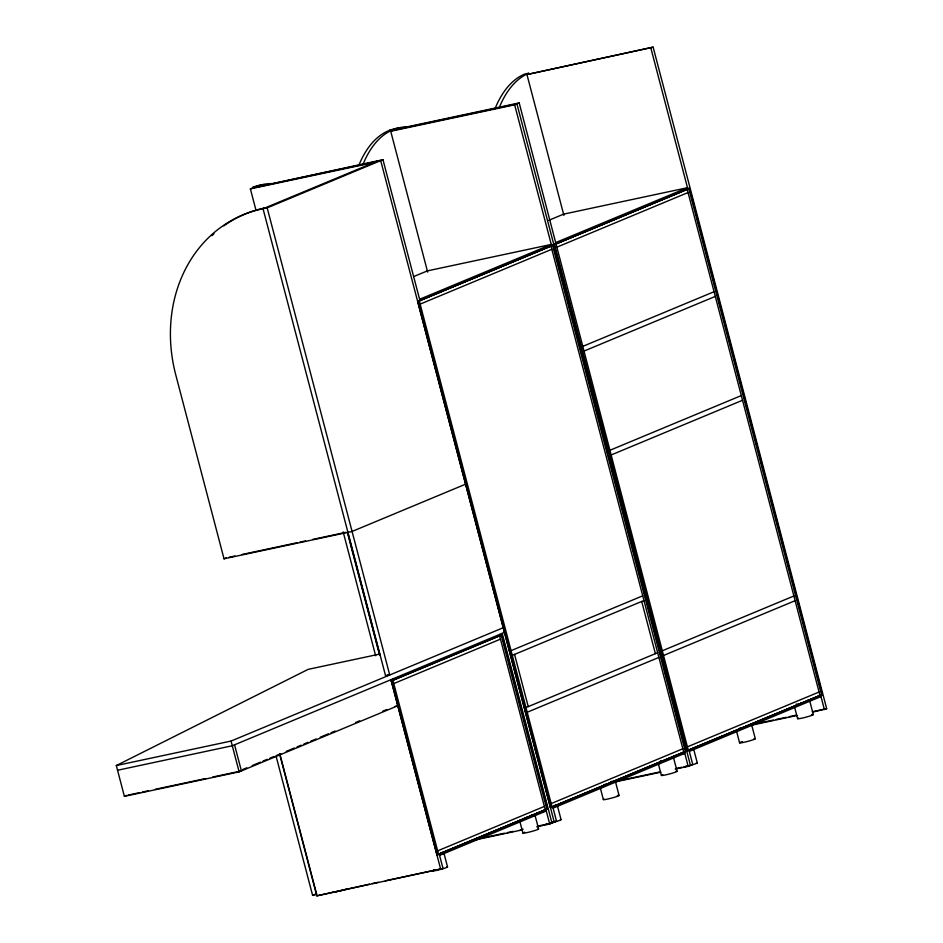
<?xml version="1.0" encoding="UTF-8"?>
<svg xmlns="http://www.w3.org/2000/svg" width="943" height="943" viewBox="0 0 943 943"><rect width="100%" height="100%" fill="white"/><g stroke="black" fill="none" stroke-linecap="round" stroke-linejoin="round"><path stroke-width="1.41" d="M395.046 706.366L397.805 705.777L239.133 771.857L124.393 796.352L116.319 765.551L308.184 669.353L379.899 654.041M255.966 210.171L250.378 188.883L252.653 187.94L380.701 160.605L554.248 822.131L549.922 823.05M256.779 187.056L382.964 159.662L419.941 300.569L419.246 300.723L552.068 806.972L552.751 806.831L556.511 821.188L549.71 824.017L536.732 826.787M427.674 272.114L390.732 131.277L395.27 129.38L519.192 102.928L688.284 750.251L688.968 750.109L692.74 764.455L688.19 766.353L675.223 769.111M563.902 215.381L526.948 74.544L653.134 47.15L826.681 708.676L812.89 712.083M465.594 484.183L352.069 531.463L224.021 558.798L175.752 374.819A144.798 124.995 67.4 0 1 261.906 209.004L265.325 207.814M376.563 161.489L263.05 208.757L385.593 675.872L389.73 674.988L267.175 207.873L382.964 159.662M390.732 131.277L514.642 104.826L519.192 102.928M526.948 74.544L653.134 47.15M413.777 276.535L427.356 270.889L551.278 244.437L419.6 299.273M548.637 220.379L563.572 214.155L687.494 187.704L555.816 242.54M551.113 807.514L686.068 751.312L553.258 245.05L552.563 245.204L417.608 301.406L418.291 301.253L551.113 807.514L550.417 807.656L685.95 751.182L553.223 245.239L552.527 245.392M687.329 750.781L822.284 694.59L689.474 188.329L688.791 188.482L553.824 244.673L554.519 244.532L687.329 750.781L686.645 750.934L822.178 694.461L689.439 188.517L688.755 188.659M551.148 807.326L550.453 807.467L417.725 301.524L553.258 245.05M687.364 750.593L686.681 750.746L553.942 244.803L689.474 188.329M553.223 245.239L417.725 301.524M689.439 188.517L553.942 244.803M420.142 304.118L551.82 249.282M556.358 247.384L688.036 192.549M582.373 346.553L714.051 291.717M583.611 351.244L715.289 296.408M224.021 558.798L226.296 557.843M609.626 450.412L741.304 395.577M610.852 455.104L742.53 400.268M385.593 675.872L388.292 674.74M116.319 765.551L231.059 741.057L503.244 627.72M504.47 632.411L232.284 745.76L117.545 770.254M501.228 635.075L391.239 680.87L391.934 680.728L437.599 854.782L436.904 854.936L547.459 808.858L501.912 634.922L501.228 635.075L546.893 809.129L547.577 808.988L501.876 635.11L501.193 635.264M437.623 854.594L436.939 854.747L391.357 680.999L501.912 634.922M393.773 683.581L500.474 639.142M124.393 796.352L126.668 795.397M511.059 650.658L642.737 595.823M512.285 655.361L643.963 600.526M242.716 769.523L246.795 767.826M252.229 765.563L260.398 762.168M263.109 761.036L267.187 759.327M269.91 758.196L273.989 756.498M276.712 755.367L280.79 753.669M286.236 751.406L294.393 747.999M297.116 746.868L301.194 745.17M303.917 744.039L307.996 742.341M310.707 741.21L316.153 738.947M320.231 737.249L328.388 733.843M331.111 732.711L335.189 731.014M355.594 722.515L359.672 720.817M382.787 711.187L386.878 709.49M525.982 707.556L657.66 652.721M662.198 650.823L793.876 595.988M527.208 712.248L658.886 657.412M663.436 655.526L795.114 600.691M275.993 755.826L312.593 895.32L315.28 894.2M279.67 754.27L316.813 895.85L369.515 884.145M437.658 850.857L544.359 806.418M551.172 803.589L682.85 748.754M687.388 746.856L819.066 692.021M436.939 854.747L547.459 808.858L437.599 854.782M550.453 807.467L685.95 751.182M686.681 750.746L822.284 694.59M439.579 855.407L546.28 810.968L543.404 811.581M553.093 808.139L684.771 753.304L680.445 754.223M689.309 751.406L820.988 696.571M316.813 895.85L442.998 868.456L439.238 854.099L438.542 854.252L392.877 680.186L393.573 680.044L393.231 678.736M392.995 130.323L516.917 103.871L690.465 765.398L684.701 766.635M250.378 188.883L374.3 162.432M261.906 209.004L267.175 207.873M229.173 557.23L234.937 556.005M242.139 554.46L296.892 542.779M299.78 542.166L305.544 540.928M312.746 539.396L345.892 532.323M391.357 680.999L392.052 680.846M128.095 795.09L139.576 792.65M142.44 792.037L148.181 790.812M155.347 789.279L205.55 778.564M212.717 777.032L241.408 770.914L234.559 744.817M753.198 724.365L773.366 720.051M776.254 719.438L786.344 717.293M789.22 716.668L796.422 715.136M812.277 711.753L826.681 708.676M750.934 725.308L797.035 715.466M686.068 751.312L685.384 751.453L552.563 245.204M618.419 780.78L660.206 771.857M676.06 768.474L681.824 767.248M614.706 782.03L660.819 772.187M552.197 822.107L556.511 821.188M477.052 839.07L504.458 833.211M507.31 832.61L513.098 831.372M520.277 829.84L523.176 829.215M537.569 826.151L551.973 823.074L502.206 633.354M474.777 840.013L522.328 829.864M312.593 895.32L316.718 894.435L279.753 753.528M372.391 883.52L378.155 882.294M385.357 880.762L435.796 869.988M438.672 869.375L442.998 868.456M688.791 188.482L821.601 694.732M650.87 48.093L687.836 189.013L687.152 189.154L819.962 695.415L820.646 695.274L824.418 709.619M809.554 700.248L813.314 714.605M794.525 706.92L797.613 718.66M751.536 724.413L755.296 738.758M736.507 731.084L739.595 742.825M693.518 748.577L697.278 762.922M514.642 104.826L551.62 245.734L550.924 245.887L683.746 752.137L684.429 751.995L688.19 766.353M641.7 601.469L655.385 653.664M673.679 758.278L677.098 771.327M658.308 763.641L661.385 775.382M615.308 781.134L619.08 795.491M600.29 787.806L603.367 799.546M557.289 805.298L561.061 819.656M514.56 654.418L528.245 706.602M499.931 634.297L500.273 635.606L499.59 635.759L545.254 809.813L545.938 809.672L549.71 824.017M534.846 814.646L538.606 829.003M519.817 821.318L522.905 833.058M443.776 852.566L447.536 866.923M390.956 679.679L440.723 869.399M347.661 532.394L379.781 654.843M347.472 532.748L379.569 655.102M343.158 531.852L375.644 655.727M231.059 741.057L239.133 771.857M211.88 235.691A144.798 124.995 67.4 0 1 213.955 233.77M223.762 225.884A144.798 124.995 67.4 0 1 264.17 208.049M347.095 888.86A8.122 0.648 -14.7 0 1 336.91 891.654A8.122 0.648 -14.7 0 1 333.81 891.618M446.617 866.829A8.122 0.648 -14.7 0 1 441.112 869.246A8.122 0.648 -14.7 0 1 431.894 870.896M433.167 870.271A8.122 0.648 -14.7 0 1 434.11 869.929M443.116 852.991A8.122 0.648 -14.7 0 1 440.935 853.816M440.9 852.778A8.122 0.648 -14.7 0 1 442.856 852.472M538.029 828.885A8.122 0.648 -14.7 0 1 534.881 830.524A8.122 0.648 -14.7 0 1 524.838 833.011A8.122 0.648 -14.7 0 1 524.673 832.186M533.868 815.212A8.122 0.648 -14.7 0 1 531.369 816.096M526.783 817.404A8.122 0.648 -14.7 0 1 524.52 817.958M531.38 814.976A8.122 0.648 -14.7 0 1 533.043 814.669M696.358 762.828A8.122 0.648 -14.7 0 1 694.107 764.278A8.122 0.648 -14.7 0 1 683.887 766.871M692.174 749.284A8.122 0.648 -14.7 0 1 691.738 749.437M811.51 714.629A8.122 0.648 -14.7 0 1 811.192 715.596A8.122 0.648 -14.7 0 1 800.843 718.377A8.122 0.648 -14.7 0 1 798.58 718.106M807.75 700.272A8.122 0.648 -14.7 0 1 807.774 701.12M803.094 702.57A8.122 0.648 -14.7 0 1 800.713 703.207M797.306 703.985A8.122 0.648 -14.7 0 1 796.163 704.197M753.964 738.723A8.122 0.648 -14.7 0 1 752.043 740.137A8.122 0.648 -14.7 0 1 741.233 742.825A8.122 0.648 -14.7 0 1 742.436 741.575M751.217 724.283A8.122 0.648 -14.7 0 1 751.135 724.707M748.683 725.65A8.122 0.648 -14.7 0 1 744.275 726.959M741.941 727.548A8.122 0.648 -14.7 0 1 739.89 728.02M499.201 107.702A145.34 72.434 78 0 1 528.834 73.189L524.697 74.061A145.34 72.434 78 0 0 495.075 108.586M406.056 126.904A145.34 72.434 78 0 0 393.113 129.698L388.988 130.582A145.34 72.434 78 0 1 399.207 127.965M560.484 819.526A8.122 0.648 -14.7 0 1 558.68 820.728A8.122 0.648 -14.7 0 1 550.052 823.121M547.152 823.687A8.122 0.648 -14.7 0 1 546.268 823.805M556.323 805.852A8.122 0.648 -14.7 0 1 553.812 806.748M553.824 805.628A8.122 0.648 -14.7 0 1 555.957 805.251M675.766 771.28A8.122 0.648 -14.7 0 1 674.422 772.517A8.122 0.648 -14.7 0 1 664.049 775.217A8.122 0.648 -14.7 0 1 662.729 774.675M672.005 756.934A8.122 0.648 -14.7 0 1 671.994 757.689M661.691 760.577A8.122 0.648 -14.7 0 1 660.501 760.824M617.276 795.515A8.122 0.648 -14.7 0 1 617.111 796.434A8.122 0.648 -14.7 0 1 606.997 799.192A8.122 0.648 -14.7 0 1 604.027 799.122M613.033 782.183A8.122 0.648 -14.7 0 1 610.416 783.02M605.712 784.281A8.122 0.648 -14.7 0 1 603.673 784.741M610.604 781.723A8.122 0.648 -14.7 0 1 612.431 781.346M362.984 164.436A145.34 72.434 78 0 1 392.606 129.91L388.481 130.794A145.34 72.434 78 0 0 358.859 165.32M272.657 183.649A145.34 72.434 78 0 0 256.897 186.431L252.759 187.303A145.34 72.434 78 0 1 264.346 184.58"/></g></svg>
